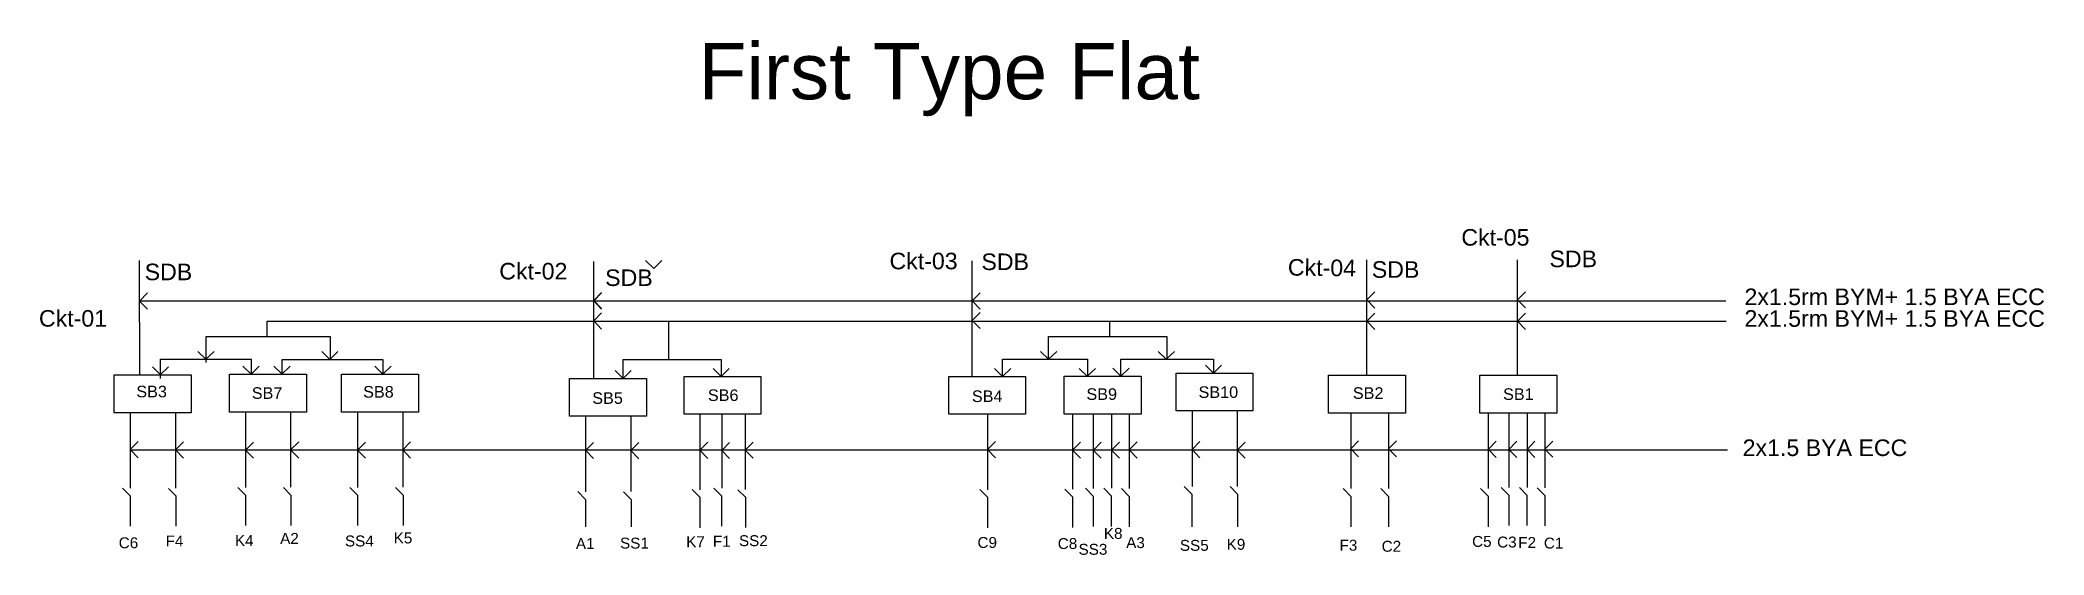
# Model space of a CAD drawing. Header units: inches. Extents: x -904 to 135, y 6 to 866.
# Drawn here: x 2.6 to 134.6, y 5.6 to 39.5 of the extents above; entities outside this region: 2.
import ezdxf

# ---------------------------------------------------------------- set-up
doc = ezdxf.new("R2010")
doc.units = ezdxf.units.IN
doc.header["$MEASUREMENT"] = 0
doc.layers.add('Text', color=7, linetype='Continuous')
doc.styles.get("Standard").update_dxf_attribs({"font": 'arial.ttf'})

msp = doc.modelspace()

# ---------------------------------------------------------------- linework, layer by layer
for p, q in [((-904.03, 844.39), (-882.74, 866.04)), ((-904.05, 844.46), (-882.74, 822.36)), ((9.11, 22.35), (9.11, 25)), ((39.05, 22.35), (39.05, 24.94)), ((43, 24.49), (42.47, 25.01)), ((43, 24.49), (43.54, 25.01)), ((63.99, 22.35), (63.99, 24.98)), ((90, 22.41), (90, 25.05)), ((99.94, 22.42), (99.94, 25.05)), ((9.12, 22.34), (9.64, 22.87)), ((39.05, 22.38), (39.57, 22.91)), ((39.05, 22.35), (39.57, 22.88)), ((63.99, 22.35), (64.51, 22.88)), ((90, 22.41), (90.52, 22.94)), ((99.94, 22.42), (100.46, 22.95)), ((9.11, 22.35), (63.99, 22.35)), ((9.11, 20.94), (9.11, 22.35)), ((9.11, 22.34), (9.64, 21.8)), ((39.05, 22.38), (39.57, 21.84)), ((39.05, 21.84), (39.05, 22.35)), ((39.05, 22.35), (39.57, 21.81)), ((39.05, 17.24), (39.05, 21.84)), ((39.05, 21.03), (39.57, 21.56)), ((63.99, 17.37), (63.99, 22.35)), ((63.99, 22.35), (64.51, 21.81)), ((63.99, 22.35), (85.04, 22.35)), ((63.99, 21.06), (64.51, 21.59)), ((85.04, 22.35), (105.46, 22.35)), ((90, 17.44), (90, 22.41)), ((90, 22.41), (90.52, 21.87)), ((90, 21.01), (90.52, 21.54)), ((99.94, 17.44), (99.94, 22.42)), ((99.94, 22.42), (100.46, 21.88)), ((99.94, 21.01), (100.46, 21.54)), ((105.46, 22.35), (113.66, 22.35)), ((9.11, 20.94), (9.11, 17.47)), ((13.5, 18.28), (13.5, 19.99)), ((13.5, 19.99), (21.67, 19.99)), ((17.52, 19.99), (17.52, 21.02)), ((17.52, 21.02), (85.05, 21.02)), ((21.67, 19.99), (21.67, 18.49)), ((39.05, 21.03), (39.57, 20.49)), ((43.97, 21.02), (43.97, 18.48)), ((63.99, 21.06), (64.51, 20.52)), ((69.02, 18.5), (69.02, 20.01)), ((69.02, 20.01), (76.81, 20.01)), ((73.04, 21.02), (73.04, 20.01)), ((76.81, 20.01), (76.81, 18.5)), ((85.05, 21.02), (113.68, 21.02)), ((90, 21.01), (90.52, 20.47)), ((99.94, 21.02), (100.46, 20.47)), ((10.49, 17.23), (10.49, 18.5)), ((10.49, 18.5), (16.47, 18.5)), ((13.49, 18.5), (12.96, 19.02)), ((13.49, 18.5), (14.03, 19.02)), ((16.47, 18.5), (16.47, 17.52)), ((18.51, 17.52), (18.51, 18.49)), ((18.51, 18.49), (25.15, 18.49)), ((21.65, 18.49), (21.12, 19.01)), ((21.65, 18.49), (22.19, 19.01)), ((25.15, 18.49), (25.15, 17.52)), ((65.98, 17.37), (65.98, 18.5)), ((65.98, 18.5), (71.58, 18.5)), ((69.02, 18.5), (68.49, 19.02)), ((69.02, 18.5), (69.56, 19.02)), ((71.58, 18.5), (71.58, 17.39)), ((73.79, 17.39), (73.79, 18.5)), ((73.79, 18.5), (79.89, 18.5)), ((76.78, 18.5), (76.25, 19.02)), ((76.78, 18.5), (77.32, 19.02)), ((79.89, 18.5), (79.89, 17.58)), ((10.49, 17.47), (9.96, 17.99)), ((10.48, 17.47), (11.03, 17.99)), ((16.46, 17.52), (15.93, 18.04)), ((16.46, 17.52), (17, 18.04)), ((16.47, 17.52), (18.51, 17.52)), ((18.51, 17.52), (17.97, 18.04)), ((18.5, 17.52), (19.04, 18.04)), ((25.15, 17.52), (24.62, 18.04)), ((25.15, 17.52), (25.69, 18.04)), ((40.98, 17.24), (40.45, 17.76)), ((40.98, 17.24), (41.52, 17.76)), ((40.99, 17.24), (40.99, 18.48)), ((40.99, 18.48), (47.45, 18.48)), ((47.44, 17.37), (46.91, 17.89)), ((47.44, 17.37), (47.98, 17.89)), ((47.45, 18.48), (47.45, 17.37)), ((65.99, 17.37), (65.46, 17.89)), ((65.99, 17.37), (66.53, 17.89)), ((71.57, 17.38), (71.04, 17.9)), ((71.57, 17.38), (72.11, 17.9)), ((71.58, 17.39), (73.79, 17.39)), ((73.79, 17.39), (73.26, 17.91)), ((73.79, 17.39), (74.33, 17.91)), ((79.89, 17.58), (79.36, 18.1)), ((79.89, 17.58), (80.43, 18.1)), ((8.5, 14.97), (8.5, 10)), ((11.48, 14.97), (11.48, 10.01)), ((16.09, 15.02), (16.09, 10.05)), ((19.07, 15.02), (19.07, 10.06)), ((23.48, 15.02), (23.48, 10.05)), ((26.46, 15.02), (26.46, 10.06)), ((38.51, 14.74), (38.51, 9.77)), ((41.49, 14.74), (41.49, 9.78)), ((46.04, 14.87), (46.04, 9.9)), ((47.48, 14.87), (47.48, 10)), ((49.03, 14.87), (49.03, 9.91)), ((65.01, 14.87), (65.01, 9.9)), ((70.6, 14.89), (70.6, 9.93)), ((71.97, 14.89), (71.97, 9.99)), ((73.17, 14.89), (73.17, 10)), ((74.34, 14.89), (74.34, 9.97)), ((78.48, 15.09), (78.48, 10.12)), ((81.46, 15.09), (81.46, 10.12)), ((88.94, 14.94), (88.94, 9.97)), ((91.44, 14.94), (91.44, 9.97)), ((98, 14.94), (98, 9.98)), ((99.37, 14.94), (99.37, 10.04)), ((100.56, 14.94), (100.56, 10.05)), ((101.73, 14.94), (101.73, 10.02)), ((8.5, 12.54), (9.02, 13.07)), ((8.5, 12.54), (9.02, 12)), ((8.5, 12.52), (92.62, 12.52)), ((11.48, 12.52), (12, 13.05)), ((11.48, 12.52), (12, 11.98)), ((16.09, 12.51), (16.62, 13.04)), ((16.09, 12.51), (16.62, 11.97)), ((19.07, 12.52), (19.6, 13.05)), ((19.07, 12.53), (19.6, 11.98)), ((23.48, 12.51), (24, 13.04)), ((23.48, 12.51), (24, 11.97)), ((26.46, 12.52), (26.98, 13.05)), ((26.46, 12.52), (26.98, 11.98)), ((38.51, 12.49), (39.03, 13.02)), ((38.51, 12.5), (39.03, 11.95)), ((41.49, 12.48), (42.01, 13.01)), ((41.49, 12.48), (42.01, 11.94)), ((46.04, 12.5), (46.57, 13.03)), ((46.04, 12.5), (46.57, 11.96)), ((47.48, 12.49), (48, 13.02)), ((47.48, 12.49), (48, 11.95)), ((49.03, 12.51), (49.55, 13.04)), ((49.03, 12.51), (49.55, 11.97)), ((65.01, 12.54), (65.53, 13.07)), ((65.01, 12.54), (65.53, 12)), ((70.6, 12.51), (71.13, 13.04)), ((70.6, 12.51), (71.13, 11.97)), ((71.97, 12.51), (72.5, 11.97)), ((71.98, 12.51), (72.5, 13.04)), ((73.17, 12.51), (73.69, 13.04)), ((73.17, 12.51), (73.69, 11.97)), ((74.34, 12.53), (74.86, 13.06)), ((74.34, 12.53), (74.86, 11.99)), ((78.48, 12.54), (79, 13.07)), ((78.48, 12.54), (79, 12)), ((81.46, 12.51), (81.98, 13.04)), ((81.46, 12.51), (81.98, 11.97)), ((88.94, 12.6), (89.46, 13.13)), ((88.94, 12.6), (89.46, 12.06)), ((91.44, 12.6), (91.96, 13.13)), ((91.44, 12.6), (91.96, 12.06)), ((92.62, 12.52), (109.99, 12.52)), ((98, 12.56), (98.52, 13.09)), ((98, 12.57), (98.52, 12.02)), ((99.37, 12.56), (99.89, 13.09)), ((99.37, 12.56), (99.89, 12.02)), ((100.56, 12.56), (101.08, 13.09)), ((100.56, 12.56), (101.08, 12.02)), ((101.73, 12.58), (102.25, 13.11)), ((101.73, 12.58), (102.25, 12.04)), ((109.99, 12.52), (113.77, 12.52)), ((7.99, 10), (8.49, 9.49)), ((8.49, 9.49), (8.49, 7.49)), ((11.01, 9.99), (11.5, 9.49)), ((11.5, 9.49), (11.5, 7.5)), ((15.59, 10.05), (16.09, 9.54)), ((16.09, 9.54), (16.09, 7.54)), ((18.6, 10.04), (19.09, 9.54)), ((19.09, 9.54), (19.09, 7.55)), ((22.97, 10.05), (23.47, 9.54)), ((23.47, 9.54), (23.47, 7.54)), ((25.99, 10.04), (26.48, 9.54)), ((26.48, 9.54), (26.48, 7.55)), ((38, 9.78), (38.5, 9.26)), ((38.5, 9.26), (38.5, 7.45)), ((41.02, 9.76), (41.51, 9.26)), ((41.51, 9.26), (41.51, 7.45)), ((45.54, 9.91), (46.04, 9.4)), ((46.04, 9.4), (46.04, 7.39)), ((46.97, 10.01), (47.47, 9.5)), ((47.47, 9.5), (47.47, 7.49)), ((48.55, 9.9), (49.04, 9.4)), ((49.04, 9.4), (49.04, 7.41)), ((64.5, 9.91), (65, 9.4)), ((65, 9.4), (65, 7.39)), ((70.1, 9.93), (70.6, 9.42)), ((70.6, 9.42), (70.6, 7.41)), ((71.47, 10), (71.97, 9.48)), ((71.97, 9.48), (71.97, 7.48)), ((72.66, 10), (73.16, 9.49)), ((73.16, 9.49), (73.16, 7.48)), ((73.83, 9.97), (74.33, 9.46)), ((74.33, 9.46), (74.33, 7.46)), ((77.97, 10.12), (78.47, 9.61)), ((78.47, 9.61), (78.47, 7.6)), ((80.99, 10.11), (81.48, 9.61)), ((81.48, 9.61), (81.48, 7.62)), ((88.44, 9.97), (88.94, 9.46)), ((88.94, 9.46), (88.94, 7.45)), ((90.93, 9.97), (91.43, 9.46)), ((91.43, 9.46), (91.43, 7.45)), ((97.49, 9.98), (97.99, 9.47)), ((97.99, 9.47), (97.99, 7.46)), ((98.86, 10.05), (99.36, 9.54)), ((99.36, 9.54), (99.36, 7.53)), ((100.06, 10.05), (100.55, 9.54)), ((100.55, 9.54), (100.55, 7.53)), ((101.23, 10.03), (101.73, 9.51)), ((101.73, 9.51), (101.73, 7.51)), ((78.47, 7.6), (78.47, 7.45)), ((81.48, 7.62), (81.48, 7.62)), ((81.48, 7.62), (81.48, 7.45))]:
    msp.add_line(p, q)
for points in [[(7.45, 17.47), (12.52, 17.47), (12.52, 14.97), (7.45, 14.97)], [(15.05, 17.52), (20.11, 17.52), (20.11, 15.02), (15.05, 15.02)], [(22.43, 17.52), (27.5, 17.52), (27.5, 15.02), (22.43, 15.02)], [(37.46, 17.24), (42.53, 17.24), (42.53, 14.74), (37.46, 14.74)], [(45, 17.37), (50.06, 17.37), (50.06, 14.87), (45, 14.87)], [(62.45, 17.37), (67.51, 17.37), (67.51, 14.87), (62.45, 14.87)], [(70.06, 17.39), (75.13, 17.39), (75.13, 14.89), (70.06, 14.89)], [(77.43, 17.58), (82.49, 17.58), (82.49, 15.09), (77.43, 15.09)], [(87.47, 17.44), (92.54, 17.44), (92.54, 14.94), (87.47, 14.94)], [(97.46, 17.44), (102.52, 17.44), (102.52, 14.94), (97.46, 14.94)]]:
    msp.add_lwpolyline(points, close=True)

# ---------------------------------------------------------------- texts
for s, height, p in [('First Type Flat', 3.7024, (45.95, 35.64)), ('Ckt-05', 1.092, (96.23, 25.99)), ('Ckt-03', 1.092, (58.54, 24.43)), ('SDB', 1.092, (64.6, 24.38)), ('SDB', 1.092, (102.04, 24.57)), ('SDB', 1.092, (9.45, 23.71)), ('Ckt-02', 1.092, (32.82, 23.76)), ('SDB', 1.092, (39.8, 23.33)), ('SDB', 1.092, (90.33, 23.87)), ('2x1.5rm BYM+ 1.5 BYA ECC', 1.0923, (114.89, 22.07)), ('2x1.5rm BYM+ 1.5 BYA ECC', 1.0923, (114.89, 20.64)), ('SB3', 0.764, (8.9, 15.99)), ('SB7', 0.764, (16.51, 15.89)), ('SB8', 0.764, (23.85, 15.97)), ('SB5', 0.764, (38.95, 15.56)), ('SB6', 0.764, (46.57, 15.75)), ('SB4', 0.764, (63.97, 15.68)), ('SB9', 0.764, (71.52, 15.82)), ('SB10', 0.764, (78.91, 15.95)), ('SB2', 0.764, (89.08, 15.89)), ('SB1', 0.764, (98.98, 15.82)), ('2x1.5 BYA ECC', 1.0923, (114.77, 12.12))]:
    msp.add_text(s, height=height).set_placement(p)
msp.add_text('Ckt-04', height=1.092, rotation=359.2274).set_placement((84.79, 24.02))
at = {"layer": 'Text'}
for s, height, p in [('Ckt-01', 1.092, (2.48, 20.65)), ('C6', 0.72, (7.74, 6.04)), ('F4', 0.72, (10.83, 6.16)), ('K4', 0.72, (15.4, 6.19)), ('A2', 0.72, (18.38, 6.33)), ('SS4', 0.72, (22.65, 6.16)), ('K5', 0.72, (25.86, 6.36)), ('A1', 0.72, (37.87, 5.99)), ('SS1', 0.72, (40.78, 6.02)), ('K7', 0.72, (45.14, 6.11)), ('F1', 0.72, (46.9, 6.14)), ('SS2', 0.72, (48.62, 6.18)), ('C9', 0.72, (64.34, 6.06)), ('C8', 0.72, (69.63, 5.99)), ('K8', 0.72, (72.67, 6.66)), ('A3', 0.72, (74.14, 6.05)), ('K9', 0.72, (80.76, 5.94)), ('F3', 0.72, (88.2, 5.88)), ('C5', 0.72, (96.94, 6.13)), ('C3', 0.72, (98.59, 6.09)), ('F2', 0.72, (99.98, 6.06)), ('C1', 0.72, (101.67, 6.02)), ('SS3', 0.72, (71, 5.61)), ('SS5', 0.72, (77.68, 5.87)), ('C2', 0.72, (90.98, 5.81))]:
    msp.add_text(s, height=height, dxfattribs=at).set_placement(p)

doc.saveas('drawing.dxf')
